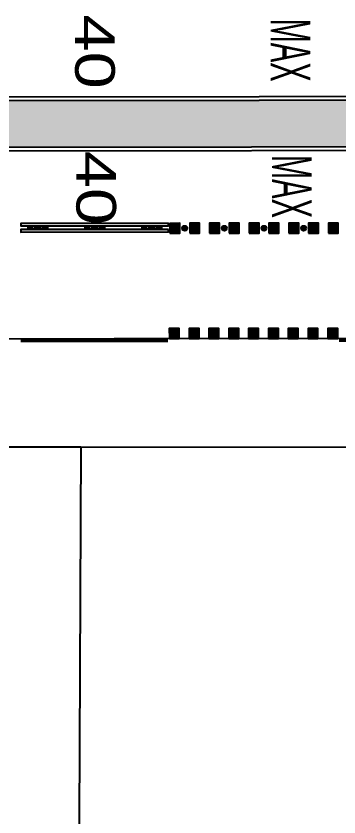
# Model space of a CAD drawing. Header units: metres. Extents: x 668617 to 675126, y 2286318 to 2293677.
# Drawn here: x 669190.34 to 669203.37, y 2287183.75 to 2287216.1 of the extents above; entities that cross this region are included whole.
import ezdxf
from ezdxf.enums import TextEntityAlignment as Align

# ---------------------------------------------------------------- set-up
doc = ezdxf.new("R2010")
doc.units = ezdxf.units.M
doc.header["$MEASUREMENT"] = 0
for name, color, linetype in [('CU_VEGETACION', 54, 'Continuous'), ('DMTG-B-CuadrosVerdes', 94, 'Continuous'), ('DMTG-D-CONFIBUS', 1, 'Continuous'), ('DMTG-M-VIALETON', 92, 'Continuous'), ('DMTG-PB-BANQUETAS', 251, 'Continuous'), ('DMTG-PB-LOTIFICACION', 253, 'Continuous'), ('DMTG-PB-MANZANAS', 251, 'Continuous'), ('DMTG-SH-LEYENDA VELOCIDAD', 252, 'Continuous'), ('DMTG-SH-LINEA DOBLE', 252, 'Continuous'), ('DMTG-SH-LINEA GUARNICION', 40, 'Continuous')]:
    doc.layers.add(name, color=color, linetype=linetype)
doc.styles.add('Arial', font='arial.ttf')

# ---------------------------------------------------------------- blocks, each defined once
blk = doc.blocks.new('*U125')
h = blk.add_hatch(color=256)
h.dxf.hatch_style = 1
h.paths.add_polyline_path([(0.024, 4.25), (0.424, 4.25), (0.424, 4.65), (0.024, 4.65)])
h = blk.add_hatch(color=256)
h.dxf.hatch_style = 1
h.paths.add_polyline_path([(0.824, 4.25), (1.224, 4.25), (1.224, 4.65), (0.824, 4.65)])
h = blk.add_hatch(color=256)
h.dxf.hatch_style = 1
h.paths.add_polyline_path([(0.824, 4.25), (1.224, 4.25), (1.224, 4.65), (0.824, 4.65)])
h = blk.add_hatch(color=256)
h.dxf.hatch_style = 1
h.paths.add_polyline_path([(1.624, 4.25), (2.024, 4.25), (2.024, 4.65), (1.624, 4.65)])
h = blk.add_hatch(color=256)
h.dxf.hatch_style = 1
h.paths.add_polyline_path([(1.624, 4.25), (2.024, 4.25), (2.024, 4.65), (1.624, 4.65)])
h = blk.add_hatch(color=256)
h.dxf.hatch_style = 1
h.paths.add_polyline_path([(2.424, 4.25), (2.824, 4.25), (2.824, 4.65), (2.424, 4.65)])
h = blk.add_hatch(color=256)
h.dxf.hatch_style = 1
h.paths.add_polyline_path([(2.424, 4.25), (2.824, 4.25), (2.824, 4.65), (2.424, 4.65)])
h = blk.add_hatch(color=256)
h.dxf.hatch_style = 1
h.paths.add_polyline_path([(3.224, 4.25), (3.624, 4.25), (3.624, 4.65), (3.224, 4.65)])
h = blk.add_hatch(color=256)
h.dxf.hatch_style = 1
h.paths.add_polyline_path([(3.224, 4.25), (3.624, 4.25), (3.624, 4.65), (3.224, 4.65)])
h = blk.add_hatch(color=256)
h.dxf.hatch_style = 1
h.paths.add_polyline_path([(4.024, 4.25), (4.424, 4.25), (4.424, 4.65), (4.024, 4.65)])
h = blk.add_hatch(color=256)
h.dxf.hatch_style = 1
h.paths.add_polyline_path([(4.024, 4.25), (4.424, 4.25), (4.424, 4.65), (4.024, 4.65)])
h = blk.add_hatch(color=256)
h.dxf.hatch_style = 1
h.paths.add_polyline_path([(4.824, 4.25), (5.224, 4.25), (5.224, 4.65), (4.824, 4.65)])
h = blk.add_hatch(color=256)
h.dxf.hatch_style = 1
h.paths.add_polyline_path([(4.824, 4.25), (5.224, 4.25), (5.224, 4.65), (4.824, 4.65)])
h = blk.add_hatch(color=256)
h.dxf.hatch_style = 1
h.paths.add_polyline_path([(5.624, 4.25), (6.024, 4.25), (6.024, 4.65), (5.624, 4.65)])
h = blk.add_hatch(color=256)
h.dxf.hatch_style = 1
h.paths.add_polyline_path([(5.624, 4.25), (6.024, 4.25), (6.024, 4.65), (5.624, 4.65)])
h = blk.add_hatch(color=256)
h.dxf.hatch_style = 1
h.paths.add_polyline_path([(6.424, 4.25), (6.824, 4.25), (6.824, 4.65), (6.424, 4.65)])
h = blk.add_hatch(color=256)
h.dxf.hatch_style = 1
h.paths.add_polyline_path([(0, 0), (0.4, 0), (0.4, 0.4), (0, 0.4)])
h = blk.add_hatch(color=256)
h.dxf.hatch_style = 1
h.paths.add_polyline_path([(0.8, 0), (1.2, 0), (1.2, 0.4), (0.8, 0.4)])
h = blk.add_hatch(color=256)
h.dxf.hatch_style = 1
h.paths.add_polyline_path([(0.8, 0), (1.2, 0), (1.2, 0.4), (0.8, 0.4)])
h = blk.add_hatch(color=256)
h.dxf.hatch_style = 1
h.paths.add_polyline_path([(1.6, 0), (2, 0), (2, 0.4), (1.6, 0.4)])
h = blk.add_hatch(color=256)
h.dxf.hatch_style = 1
h.paths.add_polyline_path([(1.6, 0), (2, 0), (2, 0.4), (1.6, 0.4)])
h = blk.add_hatch(color=256)
h.dxf.hatch_style = 1
h.paths.add_polyline_path([(2.4, 0), (2.8, 0), (2.8, 0.4), (2.4, 0.4)])
h = blk.add_hatch(color=256)
h.dxf.hatch_style = 1
h.paths.add_polyline_path([(2.4, 0), (2.8, 0), (2.8, 0.4), (2.4, 0.4)])
h = blk.add_hatch(color=256)
h.dxf.hatch_style = 1
h.paths.add_polyline_path([(3.2, 0), (3.6, 0), (3.6, 0.4), (3.2, 0.4)])
h = blk.add_hatch(color=256)
h.dxf.hatch_style = 1
h.paths.add_polyline_path([(3.2, 0), (3.6, 0), (3.6, 0.4), (3.2, 0.4)])
h = blk.add_hatch(color=256)
h.dxf.hatch_style = 1
h.paths.add_polyline_path([(4, 0), (4.4, 0), (4.4, 0.4), (4, 0.4)])
h = blk.add_hatch(color=256)
h.dxf.hatch_style = 1
h.paths.add_polyline_path([(4, 0), (4.4, 0), (4.4, 0.4), (4, 0.4)])
h = blk.add_hatch(color=256)
h.dxf.hatch_style = 1
h.paths.add_polyline_path([(4.8, 0), (5.2, 0), (5.2, 0.4), (4.8, 0.4)])
h = blk.add_hatch(color=256)
h.dxf.hatch_style = 1
h.paths.add_polyline_path([(4.8, 0), (5.2, 0), (5.2, 0.4), (4.8, 0.4)])
h = blk.add_hatch(color=256)
h.dxf.hatch_style = 1
h.paths.add_polyline_path([(5.6, 0), (6, 0), (6, 0.4), (5.6, 0.4)])
h = blk.add_hatch(color=256)
h.dxf.hatch_style = 1
h.paths.add_polyline_path([(5.6, 0), (6, 0), (6, 0.4), (5.6, 0.4)])
h = blk.add_hatch(color=256)
h.dxf.hatch_style = 1
h.paths.add_polyline_path([(6.4, 0), (6.8, 0), (6.8, 0.4), (6.4, 0.4)])
for points in [[(0.024, 4.25), (0.424, 4.25), (0.424, 4.65), (0.024, 4.65)], [(0.824, 4.25), (1.224, 4.25), (1.224, 4.65), (0.824, 4.65)], [(0.824, 4.25), (1.224, 4.25), (1.224, 4.65), (0.824, 4.65)], [(1.624, 4.25), (2.024, 4.25), (2.024, 4.65), (1.624, 4.65)], [(1.624, 4.25), (2.024, 4.25), (2.024, 4.65), (1.624, 4.65)], [(2.424, 4.25), (2.824, 4.25), (2.824, 4.65), (2.424, 4.65)], [(2.424, 4.25), (2.824, 4.25), (2.824, 4.65), (2.424, 4.65)], [(3.224, 4.25), (3.624, 4.25), (3.624, 4.65), (3.224, 4.65)], [(3.224, 4.25), (3.624, 4.25), (3.624, 4.65), (3.224, 4.65)], [(4.024, 4.25), (4.424, 4.25), (4.424, 4.65), (4.024, 4.65)], [(4.024, 4.25), (4.424, 4.25), (4.424, 4.65), (4.024, 4.65)], [(4.824, 4.25), (5.224, 4.25), (5.224, 4.65), (4.824, 4.65)], [(4.824, 4.25), (5.224, 4.25), (5.224, 4.65), (4.824, 4.65)], [(5.624, 4.25), (6.024, 4.25), (6.024, 4.65), (5.624, 4.65)], [(5.624, 4.25), (6.024, 4.25), (6.024, 4.65), (5.624, 4.65)], [(6.424, 4.25), (6.824, 4.25), (6.824, 4.65), (6.424, 4.65)], [(0, 0), (0.4, 0), (0.4, 0.4), (0, 0.4)], [(0.8, 0), (1.2, 0), (1.2, 0.4), (0.8, 0.4)], [(0.8, 0), (1.2, 0), (1.2, 0.4), (0.8, 0.4)], [(1.6, 0), (2, 0), (2, 0.4), (1.6, 0.4)], [(1.6, 0), (2, 0), (2, 0.4), (1.6, 0.4)], [(2.4, 0), (2.8, 0), (2.8, 0.4), (2.4, 0.4)], [(2.4, 0), (2.8, 0), (2.8, 0.4), (2.4, 0.4)], [(3.2, 0), (3.6, 0), (3.6, 0.4), (3.2, 0.4)], [(3.2, 0), (3.6, 0), (3.6, 0.4), (3.2, 0.4)], [(4, 0), (4.4, 0), (4.4, 0.4), (4, 0.4)], [(4, 0), (4.4, 0), (4.4, 0.4), (4, 0.4)], [(4.8, 0), (5.2, 0), (5.2, 0.4), (4.8, 0.4)], [(4.8, 0), (5.2, 0), (5.2, 0.4), (4.8, 0.4)], [(5.6, 0), (6, 0), (6, 0.4), (5.6, 0.4)], [(5.6, 0), (6, 0), (6, 0.4), (5.6, 0.4)], [(6.4, 0), (6.8, 0), (6.8, 0.4), (6.4, 0.4)]]:
    blk.add_lwpolyline(points, close=True)
blk = doc.blocks.new('*U172')
for points in [[(1.2, 0.2), (7.169, 0.2), (7.169, 0.3), (1.2, 0.3)], [(1.2, -0.05), (7.169, -0.05), (7.169, 0.05), (1.2, 0.05)]]:
    blk.add_hatch(color=252).paths.add_polyline_path(points)
for points in [[(1.2, 0.2), (7.169, 0.2), (7.169, 0.3), (1.2, 0.3)], [(1.2, -0.05), (7.169, -0.05), (7.169, 0.05), (1.2, 0.05)]]:
    blk.add_lwpolyline(points, close=True)
blk = doc.blocks.new('*U84')
at = {"true_color": 0x58ba48}
h = blk.add_hatch(color=85, dxfattribs=at)
h.dxf.hatch_style = 1
h.paths.add_polyline_path([(13.392, 11.001, 1), (13.492, 11.001, 1)], flags=0)
h.paths.add_polyline_path([(13.391, 11.069), (13.38, 11.08, 0.062746), (13.363, 11.062), (13.373, 11.052, 0.413879), (13.391, 11.052, 0.414549)], flags=17)
h.paths.add_polyline_path([(13.388, 11.06, -1), (13.376, 11.06, -1)], flags=16)
h.paths.add_polyline_path([(13.392, 11.001, 1), (13.492, 11.001, 1)], flags=16)
h.paths.add_polyline_path([(13.503, 11.08), (13.492, 11.069, 0.413879), (13.492, 11.052, 0.414549), (13.51, 11.052), (13.521, 11.062, 0.062746)], flags=17)
h.paths.add_polyline_path([(13.507, 11.06, -1), (13.495, 11.06, -1)], flags=16)
h.paths.add_polyline_path([(13.521, 10.94), (13.51, 10.95, 0.413879), (13.492, 10.95, 0.414549), (13.492, 10.933), (13.503, 10.922, 0.062746)], flags=17)
h.paths.add_polyline_path([(13.495, 10.942, -1), (13.507, 10.942, -1)], flags=16)
h.paths.add_polyline_path([(13.391, 10.95, 0.414549), (13.373, 10.95), (13.363, 10.94, 0.062746), (13.38, 10.922), (13.391, 10.933, 0.413879)], flags=17)
h.paths.add_polyline_path([(13.376, 10.942, -1), (13.388, 10.942, -1)], flags=16)
h.paths.add_polyline_path([(13.521, 11.062), (13.51, 11.052, -0.414549), (13.492, 11.052, -0.413879), (13.492, 11.069), (13.503, 11.08, 0.342564), (13.38, 11.08), (13.391, 11.069, -0.414549), (13.391, 11.052, -0.413879), (13.373, 11.052), (13.363, 11.062, 0.166532), (13.342, 11.001, 0.166532), (13.363, 10.94), (13.373, 10.95, -0.414549), (13.391, 10.95, -0.413879), (13.391, 10.933), (13.38, 10.922, 0.342564), (13.503, 10.922), (13.492, 10.933, -0.414549), (13.492, 10.95, -0.413879), (13.51, 10.95), (13.521, 10.94, 0.166532), (13.542, 11.001, 0.166532)])
h.paths.add_polyline_path([(13.492, 11.001, -1), (13.392, 11.001, -1)], flags=0)
h.paths.add_polyline_path([(13.471, 11.056, 0.245947), (13.413, 11.056), (13.401, 11.078, -0.245947), (13.482, 11.078)], flags=16)
h.paths.add_polyline_path([(13.471, 10.946), (13.482, 10.923, -0.245947), (13.401, 10.923), (13.413, 10.946, 0.245947)], flags=16)
h = blk.add_hatch(color=85, dxfattribs=at)
h.dxf.hatch_style = 1
h.paths.add_polyline_path([(13.392, 11.001, 1), (13.492, 11.001, 1)])
at = {"true_color": 0xc7c8ca}
h = blk.add_hatch(color=9, dxfattribs=at)
h.dxf.hatch_style = 1
h.paths.add_polyline_path([(13.482, 11.078, 0.245947), (13.401, 11.078), (13.413, 11.056, -0.245947), (13.471, 11.056)])
h.paths.add_polyline_path([(13.482, 10.923), (13.471, 10.946, -0.245947), (13.413, 10.946), (13.401, 10.923, 0.245947)])
at = {"true_color": 0x58ba48}
h = blk.add_hatch(color=85, dxfattribs=at)
h.dxf.hatch_style = 1
h.paths.add_polyline_path([(14.992, 11.001, 1), (15.092, 11.001, 1)], flags=0)
h.paths.add_polyline_path([(14.991, 11.069), (14.98, 11.08, 0.062746), (14.963, 11.062), (14.973, 11.052, 0.413879), (14.991, 11.052, 0.414549)], flags=17)
h.paths.add_polyline_path([(14.988, 11.06, -1), (14.976, 11.06, -1)], flags=16)
h.paths.add_polyline_path([(14.992, 11.001, 1), (15.092, 11.001, 1)], flags=16)
h.paths.add_polyline_path([(15.103, 11.08), (15.092, 11.069, 0.413879), (15.092, 11.052, 0.414549), (15.11, 11.052), (15.121, 11.062, 0.062746)], flags=17)
h.paths.add_polyline_path([(15.107, 11.06, -1), (15.095, 11.06, -1)], flags=16)
h.paths.add_polyline_path([(15.121, 10.94), (15.11, 10.95, 0.413879), (15.092, 10.95, 0.414549), (15.092, 10.933), (15.103, 10.922, 0.062746)], flags=17)
h.paths.add_polyline_path([(15.095, 10.942, -1), (15.107, 10.942, -1)], flags=16)
h.paths.add_polyline_path([(14.991, 10.95, 0.414549), (14.973, 10.95), (14.963, 10.94, 0.062746), (14.98, 10.922), (14.991, 10.933, 0.413879)], flags=17)
h.paths.add_polyline_path([(14.976, 10.942, -1), (14.988, 10.942, -1)], flags=16)
h.paths.add_polyline_path([(15.121, 11.062), (15.11, 11.052, -0.414549), (15.092, 11.052, -0.413879), (15.092, 11.069), (15.103, 11.08, 0.342564), (14.98, 11.08), (14.991, 11.069, -0.414549), (14.991, 11.052, -0.413879), (14.973, 11.052), (14.963, 11.062, 0.166532), (14.942, 11.001, 0.166532), (14.963, 10.94), (14.973, 10.95, -0.414549), (14.991, 10.95, -0.413879), (14.991, 10.933), (14.98, 10.922, 0.342564), (15.103, 10.922), (15.092, 10.933, -0.414549), (15.092, 10.95, -0.413879), (15.11, 10.95), (15.121, 10.94, 0.166532), (15.142, 11.001, 0.166532)])
h.paths.add_polyline_path([(15.092, 11.001, -1), (14.992, 11.001, -1)], flags=0)
h.paths.add_polyline_path([(15.071, 11.056, 0.245947), (15.013, 11.056), (15.001, 11.078, -0.245947), (15.082, 11.078)], flags=16)
h.paths.add_polyline_path([(15.071, 10.946), (15.082, 10.923, -0.245947), (15.001, 10.923), (15.013, 10.946, 0.245947)], flags=16)
h = blk.add_hatch(color=85, dxfattribs=at)
h.dxf.hatch_style = 1
h.paths.add_polyline_path([(14.992, 11.001, 1), (15.092, 11.001, 1)])
at = {"true_color": 0xc7c8ca}
h = blk.add_hatch(color=9, dxfattribs=at)
h.dxf.hatch_style = 1
h.paths.add_polyline_path([(15.082, 11.078, 0.245947), (15.001, 11.078), (15.013, 11.056, -0.245947), (15.071, 11.056)])
h.paths.add_polyline_path([(15.082, 10.923), (15.071, 10.946, -0.245947), (15.013, 10.946), (15.001, 10.923, 0.245947)])
at = {"true_color": 0x58ba48}
h = blk.add_hatch(color=85, dxfattribs=at)
h.dxf.hatch_style = 1
h.paths.add_polyline_path([(16.592, 11.001, 1), (16.692, 11.001, 1)], flags=0)
h.paths.add_polyline_path([(16.591, 11.069), (16.58, 11.08, 0.062746), (16.563, 11.062), (16.573, 11.052, 0.413879), (16.591, 11.052, 0.414549)], flags=17)
h.paths.add_polyline_path([(16.588, 11.06, -1), (16.576, 11.06, -1)], flags=16)
h.paths.add_polyline_path([(16.592, 11.001, 1), (16.692, 11.001, 1)], flags=16)
h.paths.add_polyline_path([(16.703, 11.08), (16.692, 11.069, 0.413879), (16.692, 11.052, 0.414549), (16.71, 11.052), (16.721, 11.062, 0.062746)], flags=17)
h.paths.add_polyline_path([(16.707, 11.06, -1), (16.695, 11.06, -1)], flags=16)
h.paths.add_polyline_path([(16.721, 10.94), (16.71, 10.95, 0.413879), (16.692, 10.95, 0.414549), (16.692, 10.933), (16.703, 10.922, 0.062746)], flags=17)
h.paths.add_polyline_path([(16.695, 10.942, -1), (16.707, 10.942, -1)], flags=16)
h.paths.add_polyline_path([(16.591, 10.95, 0.414549), (16.573, 10.95), (16.563, 10.94, 0.062746), (16.58, 10.922), (16.591, 10.933, 0.413879)], flags=17)
h.paths.add_polyline_path([(16.576, 10.942, -1), (16.588, 10.942, -1)], flags=16)
h.paths.add_polyline_path([(16.721, 11.062), (16.71, 11.052, -0.414549), (16.692, 11.052, -0.413879), (16.692, 11.069), (16.703, 11.08, 0.342564), (16.58, 11.08), (16.591, 11.069, -0.414549), (16.591, 11.052, -0.413879), (16.573, 11.052), (16.563, 11.062, 0.166532), (16.542, 11.001, 0.166532), (16.563, 10.94), (16.573, 10.95, -0.414549), (16.591, 10.95, -0.413879), (16.591, 10.933), (16.58, 10.922, 0.342564), (16.703, 10.922), (16.692, 10.933, -0.414549), (16.692, 10.95, -0.413879), (16.71, 10.95), (16.721, 10.94, 0.166532), (16.742, 11.001, 0.166532)])
h.paths.add_polyline_path([(16.692, 11.001, -1), (16.592, 11.001, -1)], flags=0)
h.paths.add_polyline_path([(16.671, 11.056, 0.245947), (16.613, 11.056), (16.601, 11.078, -0.245947), (16.682, 11.078)], flags=16)
h.paths.add_polyline_path([(16.671, 10.946), (16.682, 10.923, -0.245947), (16.601, 10.923), (16.613, 10.946, 0.245947)], flags=16)
h = blk.add_hatch(color=85, dxfattribs=at)
h.dxf.hatch_style = 1
h.paths.add_polyline_path([(16.592, 11.001, 1), (16.692, 11.001, 1)])
at = {"true_color": 0xc7c8ca}
h = blk.add_hatch(color=9, dxfattribs=at)
h.dxf.hatch_style = 1
h.paths.add_polyline_path([(16.682, 11.078, 0.245947), (16.601, 11.078), (16.613, 11.056, -0.245947), (16.671, 11.056)])
h.paths.add_polyline_path([(16.682, 10.923), (16.671, 10.946, -0.245947), (16.613, 10.946), (16.601, 10.923, 0.245947)])
at = {"true_color": 0x58ba48}
h = blk.add_hatch(color=85, dxfattribs=at)
h.dxf.hatch_style = 1
h.paths.add_polyline_path([(18.192, 11.001, 1), (18.292, 11.001, 1)], flags=0)
h.paths.add_polyline_path([(18.191, 11.069), (18.18, 11.08, 0.062746), (18.163, 11.062), (18.173, 11.052, 0.413879), (18.191, 11.052, 0.414549)], flags=17)
h.paths.add_polyline_path([(18.188, 11.06, -1), (18.176, 11.06, -1)], flags=16)
h.paths.add_polyline_path([(18.192, 11.001, 1), (18.292, 11.001, 1)], flags=16)
h.paths.add_polyline_path([(18.303, 11.08), (18.292, 11.069, 0.413879), (18.292, 11.052, 0.414549), (18.31, 11.052), (18.321, 11.062, 0.062746)], flags=17)
h.paths.add_polyline_path([(18.307, 11.06, -1), (18.295, 11.06, -1)], flags=16)
h.paths.add_polyline_path([(18.321, 10.94), (18.31, 10.95, 0.413879), (18.292, 10.95, 0.414549), (18.292, 10.933), (18.303, 10.922, 0.062746)], flags=17)
h.paths.add_polyline_path([(18.295, 10.942, -1), (18.307, 10.942, -1)], flags=16)
h.paths.add_polyline_path([(18.191, 10.95, 0.414549), (18.173, 10.95), (18.163, 10.94, 0.062746), (18.18, 10.922), (18.191, 10.933, 0.413879)], flags=17)
h.paths.add_polyline_path([(18.176, 10.942, -1), (18.188, 10.942, -1)], flags=16)
h.paths.add_polyline_path([(18.321, 11.062), (18.31, 11.052, -0.414549), (18.292, 11.052, -0.413879), (18.292, 11.069), (18.303, 11.08, 0.342564), (18.18, 11.08), (18.191, 11.069, -0.414549), (18.191, 11.052, -0.413879), (18.173, 11.052), (18.163, 11.062, 0.166532), (18.142, 11.001, 0.166532), (18.163, 10.94), (18.173, 10.95, -0.414549), (18.191, 10.95, -0.413879), (18.191, 10.933), (18.18, 10.922, 0.342564), (18.303, 10.922), (18.292, 10.933, -0.414549), (18.292, 10.95, -0.413879), (18.31, 10.95), (18.321, 10.94, 0.166532), (18.342, 11.001, 0.166532)])
h.paths.add_polyline_path([(18.292, 11.001, -1), (18.192, 11.001, -1)], flags=0)
h.paths.add_polyline_path([(18.271, 11.056, 0.245947), (18.213, 11.056), (18.201, 11.078, -0.245947), (18.282, 11.078)], flags=16)
h.paths.add_polyline_path([(18.271, 10.946), (18.282, 10.923, -0.245947), (18.201, 10.923), (18.213, 10.946, 0.245947)], flags=16)
h = blk.add_hatch(color=85, dxfattribs=at)
h.dxf.hatch_style = 1
h.paths.add_polyline_path([(18.192, 11.001, 1), (18.292, 11.001, 1)])
at = {"true_color": 0xc7c8ca}
h = blk.add_hatch(color=9, dxfattribs=at)
h.dxf.hatch_style = 1
h.paths.add_polyline_path([(18.282, 11.078, 0.245947), (18.201, 11.078), (18.213, 11.056, -0.245947), (18.271, 11.056)])
h.paths.add_polyline_path([(18.282, 10.923), (18.271, 10.946, -0.245947), (18.213, 10.946), (18.201, 10.923, 0.245947)])
at = {"color": 18, "true_color": 0x000000}
for points in [[(13.391, 11.069), (13.38, 11.08, 0.062746), (13.363, 11.062), (13.373, 11.052, 0.413879), (13.391, 11.052, 0.414549)], [(13.482, 11.078), (13.471, 11.056, 0.245947), (13.413, 11.056), (13.401, 11.078, -0.245947)], [(13.492, 11.069), (13.503, 11.08, -0.062746), (13.521, 11.062), (13.51, 11.052, -0.413879), (13.492, 11.052, -0.414549)], [(14.991, 11.069), (14.98, 11.08, 0.062746), (14.963, 11.062), (14.973, 11.052, 0.413879), (14.991, 11.052, 0.414549)], [(15.082, 11.078), (15.071, 11.056, 0.245947), (15.013, 11.056), (15.001, 11.078, -0.245947)], [(15.092, 11.069), (15.103, 11.08, -0.062746), (15.121, 11.062), (15.11, 11.052, -0.413879), (15.092, 11.052, -0.414549)], [(16.591, 11.069), (16.58, 11.08, 0.062746), (16.563, 11.062), (16.573, 11.052, 0.413879), (16.591, 11.052, 0.414549)], [(16.682, 11.078), (16.671, 11.056, 0.245947), (16.613, 11.056), (16.601, 11.078, -0.245947)], [(16.692, 11.069), (16.703, 11.08, -0.062746), (16.721, 11.062), (16.71, 11.052, -0.413879), (16.692, 11.052, -0.414549)], [(18.191, 11.069), (18.18, 11.08, 0.062746), (18.163, 11.062), (18.173, 11.052, 0.413879), (18.191, 11.052, 0.414549)], [(18.282, 11.078), (18.271, 11.056, 0.245947), (18.213, 11.056), (18.201, 11.078, -0.245947)], [(18.292, 11.069), (18.303, 11.08, -0.062746), (18.321, 11.062), (18.31, 11.052, -0.413879), (18.292, 11.052, -0.414549)], [(13.391, 10.933), (13.38, 10.922, -0.062746), (13.363, 10.94), (13.373, 10.95, -0.413879), (13.391, 10.95, -0.414549)], [(13.482, 10.923), (13.471, 10.946, -0.245947), (13.413, 10.946), (13.401, 10.923, 0.245947)], [(13.492, 10.933), (13.503, 10.922, 0.062746), (13.521, 10.94), (13.51, 10.95, 0.413879), (13.492, 10.95, 0.414549)], [(14.991, 10.933), (14.98, 10.922, -0.062746), (14.963, 10.94), (14.973, 10.95, -0.413879), (14.991, 10.95, -0.414549)], [(15.082, 10.923), (15.071, 10.946, -0.245947), (15.013, 10.946), (15.001, 10.923, 0.245947)], [(15.092, 10.933), (15.103, 10.922, 0.062746), (15.121, 10.94), (15.11, 10.95, 0.413879), (15.092, 10.95, 0.414549)], [(16.591, 10.933), (16.58, 10.922, -0.062746), (16.563, 10.94), (16.573, 10.95, -0.413879), (16.591, 10.95, -0.414549)], [(16.682, 10.923), (16.671, 10.946, -0.245947), (16.613, 10.946), (16.601, 10.923, 0.245947)], [(16.692, 10.933), (16.703, 10.922, 0.062746), (16.721, 10.94), (16.71, 10.95, 0.413879), (16.692, 10.95, 0.414549)], [(18.191, 10.933), (18.18, 10.922, -0.062746), (18.163, 10.94), (18.173, 10.95, -0.413879), (18.191, 10.95, -0.414549)], [(18.282, 10.923), (18.271, 10.946, -0.245947), (18.213, 10.946), (18.201, 10.923, 0.245947)], [(18.292, 10.933), (18.303, 10.922, 0.062746), (18.321, 10.94), (18.31, 10.95, 0.413879), (18.292, 10.95, 0.414549)]]:
    blk.add_lwpolyline(points, format="xyb", close=True, dxfattribs=at)
for points in [[(13.442, 10.901), (13.442, 11.101)], [(15.042, 10.901), (15.042, 11.101)], [(16.642, 10.901), (16.642, 11.101)], [(18.242, 10.901), (18.242, 11.101)]]:
    blk.add_lwpolyline(points)
for centre, radius in [((13.442, 11.001), 0.1), ((13.382, 11.06), 0.00613), ((13.442, 11.001), 0.05), ((13.501, 11.06), 0.00613), ((15.042, 11.001), 0.1), ((14.982, 11.06), 0.00613), ((15.042, 11.001), 0.05), ((15.101, 11.06), 0.00613), ((16.642, 11.001), 0.1), ((16.582, 11.06), 0.00613), ((16.642, 11.001), 0.05), ((16.701, 11.06), 0.00613), ((18.242, 11.001), 0.1), ((18.182, 11.06), 0.00613), ((18.242, 11.001), 0.05), ((18.301, 11.06), 0.00613), ((13.382, 10.942), 0.00613), ((13.501, 10.942), 0.00613), ((14.982, 10.942), 0.00613), ((15.101, 10.942), 0.00613), ((16.582, 10.942), 0.00613), ((16.701, 10.942), 0.00613), ((18.182, 10.942), 0.00613), ((18.301, 10.942), 0.00613)]:
    blk.add_circle(centre, radius, dxfattribs=at)
blk = doc.blocks.new('*U26')
at = {"ltscale": 0.1, "true_color": 0xf8d731}
h = blk.add_hatch(color=40, dxfattribs=at)
h.dxf.hatch_style = 1
h.paths.add_polyline_path([(0, -0.115), (0, -0.235), (0.163, -0.197, 0.348227), (0.171, -0.187), (0.171, -0.163, 0.348227), (0.163, -0.153)])
h.paths.add_polyline_path([(0.151, -0.171), (0.151, -0.179), (0.02, -0.21), (0.02, -0.14)], flags=16)
at = {"lineweight": 60}
h = blk.add_hatch(color=72, dxfattribs=at)
h.dxf.hatch_style = 1
h.paths.add_polyline_path([(0.02, -0.21), (0.151, -0.179), (0.151, -0.171), (0.02, -0.14)])
at = {"ltscale": 0.1, "true_color": 0xf8d731}
h = blk.add_hatch(color=40, dxfattribs=at)
h.dxf.hatch_style = 1
h.set_gradient(color1=(248, 153, 30), color2=(248, 215, 49), rotation=90, name='CYLINDER')
h.paths.add_polyline_path([(0.756, -0.235), (0.632, -0.207, -0.349253), (0.617, -0.187), (0.617, -0.163, -0.000038), (0.617, -0.163, -0.349253), (0.632, -0.143), (0.756, -0.115), (0.044, -0.115), (0.165, -0.143, -0.348227), (0.181, -0.163), (0.181, -0.187, -0.348227), (0.165, -0.207), (0.044, -0.235)])
h = blk.add_hatch(color=40, dxfattribs=at)
h.dxf.hatch_style = 1
h.paths.add_polyline_path([(0.634, -0.153, 0.349253), (0.627, -0.163), (0.627, -0.187, 0.349253), (0.634, -0.197), (0.8, -0.235), (0.8, -0.115)])
h.paths.add_polyline_path([(0.78, -0.14), (0.647, -0.171), (0.647, -0.179), (0.78, -0.21)], flags=16)
at = {"lineweight": 60}
h = blk.add_hatch(color=22, dxfattribs=at)
h.dxf.hatch_style = 1
h.paths.add_polyline_path([(0.647, -0.179), (0.78, -0.21), (0.78, -0.14), (0.647, -0.171)])
at = {"color": 40, "true_color": 0xf8d731}
for points in [[(0, -0.115), (0, -0.235), (0.163, -0.197, 0.348227), (0.171, -0.187), (0.171, -0.163, 0.348227), (0.163, -0.153)], [(0.617, -0.163), (0.617, -0.187, 0.349253), (0.632, -0.207), (0.756, -0.235), (0.044, -0.235), (0.165, -0.207, 0.348227), (0.181, -0.187), (0.181, -0.163, 0.348227), (0.165, -0.143), (0.044, -0.115), (0.756, -0.115), (0.632, -0.143, 0.349253), (0.617, -0.163, 0.000038)], [(0.8, -0.235), (0.634, -0.197, -0.349253), (0.627, -0.187), (0.627, -0.163, -0.349253), (0.634, -0.153), (0.8, -0.115)]]:
    blk.add_lwpolyline(points, format="xyb", close=True, dxfattribs=at)
for points in [[(0.044, -0.115), (0, -0.115)], [(0, -0.235), (0.044, -0.235)], [(0.756, -0.115), (0.8, -0.115)], [(0.756, -0.235), (0.8, -0.235)]]:
    blk.add_lwpolyline(points, dxfattribs=at)
for points in [[(0.02, -0.14), (0.02, -0.21), (0.151, -0.179), (0.151, -0.171)], [(0.78, -0.21), (0.647, -0.179), (0.647, -0.171), (0.78, -0.14)]]:
    blk.add_lwpolyline(points, close=True, dxfattribs=at)
at = {"color": 1, "ltscale": 0.1}
for points in [[(0.541, -0.139), (0.259, -0.139)], [(0.541, -0.211), (0.259, -0.211)]]:
    blk.add_lwpolyline(points, dxfattribs=at)
blk = doc.blocks.new('*U68')
at = {"layer": 'DMTG-D-CONFIBUS', "rotation": 0.06683931164646181}
blk.add_blockref('*U26', (0, 0.175), dxfattribs=at)
blk = doc.blocks.new('*U185')
at = {"layer": 'DMTG-SH-LEYENDA VELOCIDAD', "style": 'Arial', "width": 0.527321}
blk.add_text('MAX', height=1.6, dxfattribs=at).set_placement((0.148, 7.915), (2.702, 7.915), align=Align.FIT)
at = {"layer": 'DMTG-SH-LEYENDA VELOCIDAD', "style": 'Arial', "width": 0.593548}
blk.add_attdef('VEL', text='', height=1.6, dxfattribs=at).set_placement((0.235, 0.019), (2.742, 0.019), align=Align.FIT)

msp = doc.modelspace()

# ---------------------------------------------------------------- hatches: boundary and pattern name
at = {"layer": 'CU_VEGETACION'}
h = msp.add_hatch(dxfattribs=at)
h.set_pattern_fill('GRASS', color=256, scale=0.25, angle=1.056706)
h.set_pattern_definition([(92.53632, (668987.63236, 2287172.38601), (-0.18442637, 0.16878067), [0.046875, -0.30667839]), (47.53632, (668987.63236, 2287172.386), (-0.18442637, 0.16878067), [0.046875, -0.203125]), (137.53632, (668987.63236, 2287172.386), (-0.16878067, -0.18442637), [0.046875, -0.203125])])
edge = h.paths.add_edge_path()
edge.add_arc((669034.37137, 2287211.70166), 0.95164, 94.767135, 269.699271, ccw=False)
edge.add_line((669034.29228, 2287212.65001), (669241.61273, 2287212.71906))
edge.add_line((669241.61273, 2287212.71906), (669365.5774, 2287212.76035))
edge.add_line((669365.5774, 2287212.76035), (669388.52584, 2287213.72772))
edge.add_line((669388.52584, 2287213.72772), (669388.51451, 2287212.83267))
edge.add_line((669388.51451, 2287212.83267), (669381.8469, 2287212.25465))
edge.add_line((669381.8469, 2287212.25465), (669365.30851, 2287210.86026))
edge.add_line((669365.30851, 2287210.86026), (669034.36637, 2287210.75003))

# ---------------------------------------------------------------- linework, layer by layer
at = {"layer": 'DMTG-PB-BANQUETAS', "flags": 128}
for points in [[(669034.36602, 2287210.60003, -0.95971921), (669034.28624, 2287212.80001), (669241.61268, 2287212.86906), (669365.57422, 2287212.91035), (669388.67783, 2287213.88426), (669388.66278, 2287212.69481), (669381.85959, 2287212.10519), (669365.31485, 2287210.71027)], [(669034.36637, 2287210.75003, -0.95672443), (669034.29228, 2287212.65001), (669241.61273, 2287212.71906), (669365.5774, 2287212.76035), (669388.52584, 2287213.72772), (669388.51451, 2287212.83267), (669381.8469, 2287212.25465), (669365.30851, 2287210.86026)], [(669278.63307, 2287198.92092), (669278.18845, 2287099.20632), (669278.25158, 2287098.54583), (669278.22869, 2287097.88299), (669278.12085, 2287097.22876), (669277.92916, 2287096.59316), (669277.65768, 2287095.98815), (669277.30951, 2287095.4237), (669276.89169, 2287094.90777), (669276.4113, 2287094.45031), (669275.8754, 2287094.05925), (669275.29403, 2287093.74053), (669274.67623, 2287093.49909), (669274.03203, 2287093.33884), (669273.37346, 2287093.2637), (669152.30329, 2287093.1237, -0.41299267), (669148.29872, 2287097.10239), (669148.08463, 2287199.04009, -0.41002513), (669152.01887, 2287203.04802), (669215.41864, 2287203.09034), (669274.64335, 2287202.93874, -0.41476991)]]:
    msp.add_lwpolyline(points, format="xyb", close=True, dxfattribs=at)
at = {"layer": 'DMTG-PB-LOTIFICACION', "flags": 128}
for points in [[(669177.97172, 2287198.69752), (669192.95482, 2287198.70724)], [(669192.95482, 2287198.70724), (669192.75354, 2287153.43684)], [(669192.95482, 2287198.70724), (669233.03308, 2287198.67671)]]:
    msp.add_lwpolyline(points, dxfattribs=at)
at = {"layer": 'DMTG-PB-MANZANAS', "flags": 128}
msp.add_lwpolyline([(669213.43994, 2287098.23327), (669193.48115, 2287097.87845), (669183.63088, 2287097.9066), (669173.36121, 2287097.79295), (669163.38093, 2287097.82055), (669153.7107, 2287097.83946), (669153.56205, 2287127.90019), (669153.45809, 2287138.17021), (669153.3962, 2287152.6306), (669153.17203, 2287198.9217), (669177.97172, 2287198.69752), (669192.95482, 2287198.70724), (669233.03308, 2287198.67671)], dxfattribs=at)
at = {"layer": 'DMTG-SH-LINEA GUARNICION', "const_width": 0.15}
for points in [[(669190.52407, 2287202.99919), (669196.47396, 2287203.00305)], [(669203.37405, 2287203.00753), (669215.41857, 2287203.01534), (669239.84555, 2287202.95281)]]:
    msp.add_lwpolyline(points, dxfattribs=at)

# ---------------------------------------------------------------- block references
at = {"layer": 'DMTG-B-CuadrosVerdes', "rotation": 0.03718012259764215}
msp.add_blockref('*U125', (669196.52434, 2287203.07783), dxfattribs=at)
at = {"layer": 'DMTG-D-CONFIBUS', "color": 0, "linetype": 'ByBlock', "lineweight": -2, "transparency": 16777216, "rotation": 0.08199860211127628}
for p in [(669190.81008, 2287207.54915), (669193.11008, 2287207.55038), (669195.41008, 2287207.55161)]:
    msp.add_blockref('*U68', p, dxfattribs=at)
at = {"layer": 'DMTG-M-VIALETON', "rotation": 0.03619884068719065}
msp.add_blockref('*U84', (669183.71118, 2287196.51897), dxfattribs=at)
at = {"layer": 'DMTG-SH-LEYENDA VELOCIDAD'}
ref = msp.add_blockref('*U185', (669192.70401, 2287216.15119), dxfattribs=dict(at, rotation=269.9986875231677))
ref.add_attrib('VEL', '40', dxfattribs={"height": 1.6, "rotation": 269.998688, "style": 'Arial', "width": 1.206651}).set_placement((669192.72334, 2287216.1631), (669192.72327, 2287213.1631), align=Align.FIT)
ref = msp.add_blockref('*U185', (669192.75315, 2287210.64383), dxfattribs=dict(at, rotation=269.9986875231677))
ref.add_attrib('VEL', '40', dxfattribs={"height": 1.6, "rotation": 269.998688, "style": 'Arial', "width": 1.206651}).set_placement((669192.77248, 2287210.65574), (669192.77241, 2287207.65574), align=Align.FIT)
at = {"layer": 'DMTG-SH-LINEA DOBLE', "rotation": 180.0371658418144}
msp.add_blockref('*U172', (669197.69474, 2287207.67884), dxfattribs=at)

doc.saveas('drawing.dxf')
